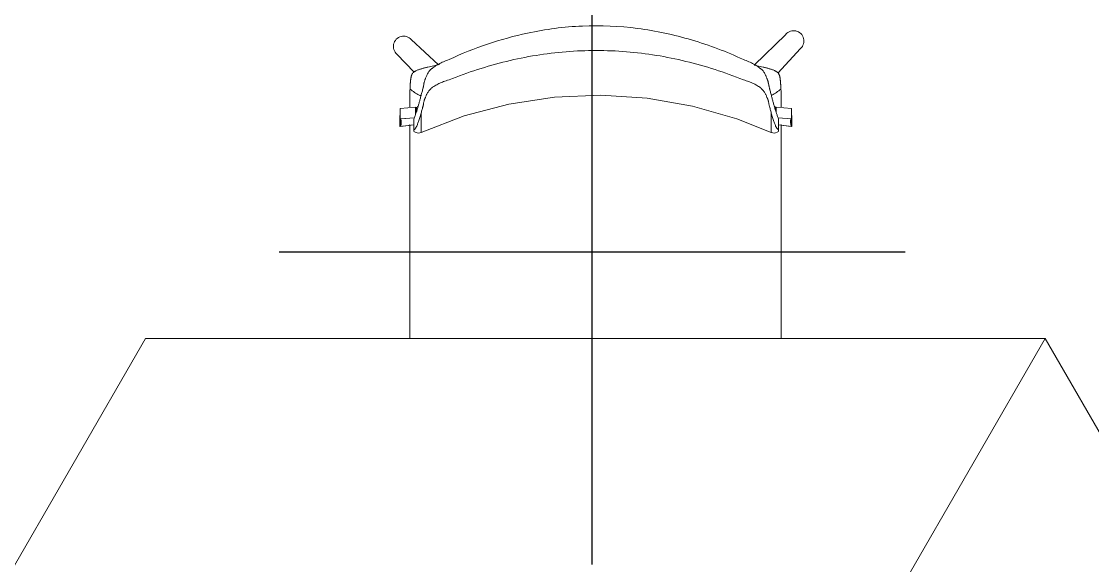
# Model space of a CAD drawing. Header units: millimetres. Extents: x 155920 to 295199, y -4084 to 97293.
# Drawn here: x 164447 to 165817, y 21687 to 22383 of the extents above; entities that cross this region are included whole.
import ezdxf

# ---------------------------------------------------------------- set-up
doc = ezdxf.new("R2010")
doc.units = ezdxf.units.MM
doc.header["$MEASUREMENT"] = 0
doc.layers.add('I-FURN', color=8, linetype='CONTINUOUS', lineweight=9)
doc.layers.add('Social Distancing', color=7, linetype='CONTINUOUS')

msp = doc.modelspace()

# ---------------------------------------------------------------- linework, layer by layer
at = {"layer": 'I-FURN'}
for p, q in [((165424.4, 22366.3), (165383.7, 22326.9)), ((164980.5, 22327.4), (164945.4, 22359.6)), ((164927.2, 22340.9), (164949.3, 22318.1)), ((165414.1, 22316.6), (165443.1, 22348.1)), ((165070.3, 22277.2), (165128.8, 22286.2)), ((165128.8, 22286.2), (165187.9, 22288.7)), ((165187.9, 22288.7), (165246.9, 22284.9)), ((165246.9, 22284.9), (165305.1, 22274.7)), ((164931.2, 22271.7), (164951.1, 22273)), ((164931.2, 22258.3), (164931.2, 22271.7)), ((164951.1, 22273), (164951.1, 22264.2)), ((164952, 22273), (164952, 22267.1)), ((165013.2, 22262), (165070.3, 22277.2)), ((165305.1, 22274.7), (165361.9, 22258.3)), ((165410.9, 22270), (165410.9, 22273)), ((165411.9, 22273), (165431.8, 22271.6)), ((165411.9, 22267.1), (165411.9, 22273)), ((165431.8, 22271.6), (165431.8, 22258.3)), ((164930.8, 22261.9), (164930.8, 22248.6)), ((164949.5, 22259.6), (164931.2, 22258.3)), ((164949.5, 22259.5), (164932.1, 22258.3)), ((164949, 22258), (164949, 22244.4)), ((164958.1, 22240.8), (165013.2, 22262)), ((165361.9, 22258.3), (165405.8, 22240.8)), ((165431.8, 22258.3), (165414.4, 22259.5)), ((165415, 22258), (165415, 22244.4)), ((165432.1, 22248.6), (165432.1, 22261.9)), ((164930.8, 22248.6), (164949, 22250.8)), ((164931.8, 22248.6), (164949, 22250.6)), ((164950.7, 22241.1), (164949, 22242.3)), ((164952.9, 22240.4), (164950.7, 22241.1)), ((164954.4, 22240.1), (164952.9, 22240.4)), ((164956.3, 22240.3), (164954.4, 22240.1)), ((164958.1, 22240.8), (164956.3, 22240.3)), ((165405.8, 22240.8), (165407.7, 22240.3)), ((165407.7, 22240.3), (165409.5, 22240.1)), ((165409.5, 22240.1), (165411, 22240.4)), ((165411, 22240.4), (165413.2, 22241.1)), ((165413.2, 22241.1), (165415, 22242.3)), ((165415, 22250.6), (165432.1, 22248.6)), ((165415, 22250.6), (165431.2, 22248.6)), ((164605.9, 21977.5), (164030.9, 20981.5)), ((165755.9, 21977.5), (164605.9, 21977.5)), ((165200.9, 21016.2), (165755.9, 21977.5)), ((165755.9, 21977.5), (165200.9, 21016.2)), ((166330.9, 20981.6), (165755.9, 21977.5))]:
    msp.add_line(p, q, dxfattribs=at)
for centre, start, end in [((164935.7, 22350.9), 41.9896, 229.6059), ((165434.4, 22357.9), 311.9662, 139.5824)]:
    msp.add_arc(centre, 13.1, start, end, dxfattribs=at)
for centre, start_param, end_param in [((164914.3, 22267.3), 2.819103, 2.902745), ((164914.3, 22254), 2.819103, 3.398599), ((164915.3, 22254), 2.819103, 3.398599), ((165447.7, 22254), 6.026179, 6.605675), ((165448.6, 22254), 6.026179, 6.605675), ((165448.6, 22267.3), 0.238848, 0.322489)]:
    msp.add_ellipse(centre, major_axis=(-17.4, 0), ratio=0.978487, start_param=start_param, end_param=end_param, dxfattribs=at)
for points, knots in [([(164993.8, 22334.1), (165009.9, 22341.6), (165042.7, 22354.8), (165099.7, 22370.6), (165164.2, 22379.1), (165235.1, 22375.9), (165292.9, 22363.4), (165337.7, 22348.3), (165359.4, 22339.1), (165370.1, 22334.1)], [-1, -1, -1, -1, -0.863636, -0.727273, -0.545455, -0.363636, -0.181818, -0.090909, 0, 0, 0, 0]), ([(165370.1, 22308.1), (165358.2, 22312.9), (165334, 22321.8), (165284.4, 22335.8), (165220.7, 22346.2), (165143.2, 22346.2), (165079.5, 22335.8), (165029.9, 22321.7), (165005.8, 22312.9), (164993.8, 22308.1)], [-1, -1, -1, -1, -0.9, -0.8, -0.6, -0.4, -0.2, -0.1, 0, 0, 0, 0]), ([(164943.9, 22296.4), (164943.9, 22297.5), (164944, 22299.1), (164944.2, 22301.1), (164944.2, 22302.2), (164944.3, 22303), (164944.3, 22303.8), (164944.4, 22304.8), (164944.5, 22306), (164944.6, 22307.2), (164944.7, 22308.1), (164944.8, 22308.6), (164944.8, 22309), (164944.9, 22309.4), (164944.9, 22309.9), (164945.1, 22310.8), (164945.3, 22312), (164945.6, 22313.4), (164946, 22314.6), (164946.7, 22315.8), (164947.6, 22317), (164948.5, 22317.9), (164949.4, 22318.6), (164950.1, 22319), (164950.8, 22319.4), (164951.8, 22319.9), (164953.1, 22320.5), (164954.8, 22321.1), (164956.5, 22321.7), (164958.3, 22322.2), (164959.9, 22322.7), (164961.4, 22323.1), (164963.1, 22323.6), (164964.9, 22324), (164967.4, 22324.6), (164971.8, 22325.6), (164975.6, 22326.5), (164977.9, 22327)], [0, 0, 0, 0, 0.0625, 0.09375, 0.109375, 0.125, 0.140625, 0.15625, 0.1875, 0.21875, 0.234375, 0.242188, 0.25, 0.257812, 0.265625, 0.28125, 0.3125, 0.34375, 0.375, 0.40625, 0.4375, 0.46875, 0.484375, 0.5, 0.515625, 0.53125, 0.5625, 0.59375, 0.625, 0.65625, 0.6875, 0.71875, 0.75, 0.78125, 0.8125, 0.875, 1, 1, 1, 1]), ([(164951.4, 22265.2), (164952.1, 22267.1), (164953.1, 22270.3), (164954.6, 22275.3), (164955.7, 22279.4), (164956.8, 22283.6), (164958, 22288.1), (164959.1, 22292.2), (164960, 22295.5), (164960.6, 22297.7), (164961, 22299.4), (164961.3, 22301.1), (164961.5, 22302.8), (164961.9, 22304.5), (164962.2, 22305.9), (164962.6, 22307), (164962.9, 22307.9), (164963.1, 22308.4), (164963.3, 22308.7), (164963.4, 22309.1), (164963.6, 22309.6), (164964, 22310.5), (164964.5, 22311.9), (164965.2, 22313.5), (164966, 22315.2), (164966.9, 22316.9), (164968, 22318.7), (164969.2, 22320.1), (164970.1, 22321.1), (164970.7, 22321.6), (164971.2, 22322), (164971.6, 22322.5), (164972.3, 22323), (164973.5, 22324), (164975.4, 22325.3), (164977.9, 22326.9), (164981.5, 22328.9), (164986.6, 22331.4), (164991.3, 22333.3), (164993.8, 22334.1)], [0, 0, 0, 0, 0.142857, 0.214286, 0.285714, 0.357143, 0.428571, 0.5, 0.535714, 0.571429, 0.589286, 0.607143, 0.642857, 0.660714, 0.678571, 0.696429, 0.705357, 0.709821, 0.714286, 0.71875, 0.723214, 0.732143, 0.75, 0.767857, 0.785714, 0.803571, 0.821429, 0.839286, 0.848214, 0.852679, 0.857143, 0.861607, 0.866071, 0.875, 0.892857, 0.910714, 0.928571, 0.964286, 1, 1, 1, 1]), ([(165370.1, 22334.1), (165372.6, 22333.3), (165377.3, 22331.4), (165382.5, 22328.9), (165386.1, 22326.9), (165388.5, 22325.3), (165390.4, 22324), (165391.6, 22323), (165392.3, 22322.5), (165392.8, 22322), (165393.2, 22321.6), (165393.8, 22321.1), (165394.8, 22320.1), (165395.9, 22318.7), (165397, 22316.9), (165398, 22315.2), (165398.7, 22313.5), (165399.4, 22311.9), (165399.9, 22310.5), (165400.3, 22309.6), (165400.5, 22309.1), (165400.6, 22308.7), (165400.8, 22308.4), (165401, 22307.9), (165401.3, 22307), (165401.7, 22305.9), (165402, 22304.5), (165402.4, 22302.8), (165402.7, 22301.1), (165403, 22299.4), (165403.3, 22298.1), (165403.6, 22296.8), (165404, 22295.1), (165404.8, 22292.2), (165405.9, 22288.1), (165407.1, 22283.6), (165408.2, 22279.4), (165409.3, 22275.3), (165410.4, 22271.6), (165411.5, 22268.1), (165412.2, 22266.1), (165412.5, 22265.2)], [0, 0, 0, 0, 0.035714, 0.071429, 0.089286, 0.107143, 0.125, 0.133929, 0.138393, 0.142857, 0.147321, 0.151786, 0.160714, 0.178571, 0.196429, 0.214286, 0.232143, 0.25, 0.267857, 0.276786, 0.28125, 0.285714, 0.290179, 0.294643, 0.303571, 0.321429, 0.339286, 0.357143, 0.392857, 0.410714, 0.428571, 0.446429, 0.464286, 0.5, 0.571429, 0.642857, 0.714286, 0.785714, 0.857143, 0.928571, 1, 1, 1, 1]), ([(165384.1, 22327), (165386.4, 22326.5), (165390.2, 22325.6), (165394.6, 22324.6), (165397.1, 22324), (165398.9, 22323.6), (165400.6, 22323.1), (165402.1, 22322.7), (165403.7, 22322.2), (165405.5, 22321.7), (165407.3, 22321.1), (165408.9, 22320.5), (165410.3, 22319.9), (165411.2, 22319.4), (165411.9, 22319), (165412.6, 22318.6), (165413.5, 22317.9), (165414.4, 22317), (165415.3, 22315.8), (165416, 22314.6), (165416.4, 22313.4), (165416.7, 22312), (165417, 22310.8), (165417.1, 22309.9), (165417.2, 22309.4), (165417.2, 22309), (165417.2, 22308.6), (165417.3, 22308.1), (165417.4, 22307.2), (165417.5, 22306), (165417.6, 22304.8), (165417.7, 22303.8), (165417.7, 22303), (165417.8, 22302.2), (165417.9, 22301.1), (165418, 22299.1), (165418.1, 22297.5), (165418.1, 22296.4)], [0, 0, 0, 0, 0.125, 0.1875, 0.21875, 0.25, 0.28125, 0.3125, 0.34375, 0.375, 0.40625, 0.4375, 0.46875, 0.484375, 0.5, 0.515625, 0.53125, 0.5625, 0.59375, 0.625, 0.65625, 0.6875, 0.71875, 0.734375, 0.742188, 0.75, 0.757812, 0.765625, 0.78125, 0.8125, 0.84375, 0.859375, 0.875, 0.890625, 0.90625, 0.9375, 1, 1, 1, 1]), ([(164943.9, 22296.4), (164945.8, 22294.8), (164949.6, 22291.9), (164954.3, 22289.1), (164957.1, 22287.8), (164957.9, 22287.4)], [0, 0, 0, 0, 0.02777778, 0.05555556, 0.06696683, 0.06696683, 0.06696683, 0.06696683]), ([(164993.8, 22308.1), (164991.3, 22307.4), (164986.7, 22305.9), (164981.6, 22303.8), (164978, 22301.9), (164975.6, 22300.5), (164973.7, 22299.3), (164972.5, 22298.4), (164971.8, 22297.9), (164971.3, 22297.6), (164970.9, 22297.2), (164970.3, 22296.6), (164969.3, 22295.7), (164968.1, 22294.3), (164966.9, 22292.6), (164966, 22290.9), (164965.1, 22289.2), (164964.4, 22287.6), (164963.9, 22286.3), (164963.5, 22285.4), (164963.3, 22284.9), (164963.1, 22284.6), (164963, 22284.2), (164962.8, 22283.8), (164962.4, 22283), (164962.1, 22282), (164961.8, 22280.8), (164961.5, 22279.3), (164961.2, 22277.9), (164961, 22276.4), (164960.7, 22275.2), (164960.4, 22274), (164959.9, 22272.4), (164959.2, 22269.6), (164958.5, 22267.3), (164958.1, 22265.7)], [0, 0, 0, 0, 0.0625, 0.125, 0.15625, 0.1875, 0.21875, 0.234375, 0.242188, 0.25, 0.257812, 0.265625, 0.28125, 0.3125, 0.34375, 0.375, 0.40625, 0.4375, 0.46875, 0.484375, 0.492188, 0.5, 0.507812, 0.515625, 0.53125, 0.5625, 0.59375, 0.625, 0.6875, 0.71875, 0.75, 0.78125, 0.8125, 0.875, 1, 1, 1, 1]), ([(165405.8, 22265.7), (165405.4, 22267.3), (165404.7, 22269.6), (165404, 22272.4), (165403.6, 22274), (165403.2, 22275.2), (165402.9, 22276.4), (165402.7, 22277.9), (165402.5, 22279.3), (165402.1, 22280.8), (165401.8, 22282), (165401.5, 22283), (165401.2, 22283.8), (165401, 22284.2), (165400.8, 22284.6), (165400.6, 22284.9), (165400.4, 22285.4), (165400, 22286.3), (165399.5, 22287.6), (165398.8, 22289.2), (165397.9, 22290.9), (165397, 22292.6), (165395.8, 22294.3), (165394.6, 22295.7), (165393.6, 22296.6), (165393, 22297.2), (165392.6, 22297.6), (165392.1, 22297.9), (165391.4, 22298.4), (165390.2, 22299.3), (165388.3, 22300.5), (165385.9, 22301.9), (165382.3, 22303.8), (165377.2, 22305.9), (165372.6, 22307.4), (165370.1, 22308.1)], [0, 0, 0, 0, 0.125, 0.1875, 0.21875, 0.25, 0.28125, 0.3125, 0.375, 0.40625, 0.4375, 0.46875, 0.484375, 0.492188, 0.5, 0.507812, 0.515625, 0.53125, 0.5625, 0.59375, 0.625, 0.65625, 0.6875, 0.71875, 0.734375, 0.742188, 0.75, 0.757812, 0.765625, 0.78125, 0.8125, 0.84375, 0.875, 0.9375, 1, 1, 1, 1]), ([(165405.5, 22288), (165405.8, 22288.2), (165408.2, 22289.4), (165412.4, 22291.9), (165416.3, 22294.8), (165418.1, 22296.4)], [0.93933321, 0.93933321, 0.93933321, 0.93933321, 0.94444444, 0.97222222, 1, 1, 1, 1]), ([(164958.1, 22241.4), (164958.1, 22241.7), (164958.1, 22242.3), (164958.1, 22244.3), (164958.1, 22248.2), (164958.1, 22255.4), (164958.1, 22262), (164958.1, 22265.7)], [0.4444444, 0.4444444, 0.4444444, 0.4444444, 0.5138889, 0.5833333, 0.7222222, 0.8611111, 1, 1, 1, 1]), ([(165405.8, 22265.7), (165405.8, 22262.7), (165405.8, 22257.3), (165405.8, 22251), (165405.8, 22246.2), (165405.8, 22243.6), (165405.8, 22242.1), (165405.8, 22241.6), (165405.8, 22241.4)], [0, 0, 0, 0, 0.1111111, 0.2222222, 0.3333333, 0.4444444, 0.5, 0.5555556, 0.5555556, 0.5555556, 0.5555556]), ([(164943.7, 21977.1), (164943.7, 21977.2), (164943.7, 21982.3), (164943.7, 21992.5), (164943.7, 22007.8), (164943.7, 22022.9), (164943.7, 22035.5), (164943.7, 22045.6), (164943.7, 22053.2), (164943.7, 22060.9), (164943.7, 22070.9), (164943.7, 22083.3), (164943.7, 22095.6), (164943.7, 22105.6), (164943.7, 22113.1), (164943.7, 22120.7), (164943.7, 22130.7), (164943.7, 22143.1), (164943.7, 22155.6), (164943.7, 22165.7), (164943.7, 22173.4), (164943.7, 22181), (164943.7, 22191.1), (164943.7, 22203.6), (164943.7, 22218.7), (164943.7, 22234.1), (164943.7, 22244.9), (164943.7, 22250.4), (164943.7, 22250.9)], [-0.7503695, -0.7503695, -0.7503695, -0.7503695, -0.75, -0.7142857, -0.6785714, -0.6428571, -0.6071429, -0.5892857, -0.5714286, -0.5535714, -0.5357143, -0.5, -0.4642857, -0.4464286, -0.4285714, -0.4107143, -0.3928571, -0.3571429, -0.3214286, -0.3035714, -0.2857143, -0.2678571, -0.25, -0.2142857, -0.1785714, -0.1428571, -0.1071429, -0.103964, -0.103964, -0.103964, -0.103964]), ([(164949, 22244.4), (164949, 22243.9), (164949, 22243), (164949, 22242.4), (164949, 22242.3), (164949, 22242.9), (164949, 22243.7), (164949, 22244)], [0, 0, 0, 0, 0.125, 0.25, 0.375, 0.5, 0.5837817, 0.5837817, 0.5837817, 0.5837817]), ([(165415, 22244), (165415, 22243.7), (165415, 22242.9), (165415, 22242.3), (165415, 22242.4), (165415, 22243), (165415, 22243.9), (165415, 22244.4)], [0.4171888, 0.4171888, 0.4171888, 0.4171888, 0.5, 0.625, 0.75, 0.875, 1, 1, 1, 1]), ([(165418.3, 22250.9), (165418.3, 22250.2), (165418.3, 22247), (165418.3, 22241.1), (165418.3, 22233.3), (165418.3, 22225.6), (165418.3, 22215.5), (165418.3, 22203.1), (165418.3, 22190.9), (165418.3, 22181), (165418.3, 22173.4), (165418.3, 22165.8), (165418.3, 22155.7), (165418.3, 22143.3), (165418.3, 22128.4), (165418.3, 22113.3), (165418.3, 22098.1), (165418.3, 22083.1), (165418.3, 22070.6), (165418.3, 22060.6), (165418.3, 22052.9), (165418.3, 22045.3), (165418.3, 22035.2), (165418.3, 22022.8), (165418.3, 22010.3), (165418.3, 22000.2), (165418.3, 21992.6), (165418.3, 21985), (165418.3, 21979.9), (165418.3, 21977.3), (165418.3, 21977.2)], [-0.8977274, -0.8977274, -0.8977274, -0.8977274, -0.8928571, -0.875, -0.8571429, -0.8392857, -0.8214286, -0.7857143, -0.75, -0.7321429, -0.7142857, -0.6964286, -0.6785714, -0.6428571, -0.6071429, -0.5714286, -0.5357143, -0.5, -0.4642857, -0.4464286, -0.4285714, -0.4107143, -0.3928571, -0.3571429, -0.3214286, -0.3035714, -0.2857143, -0.2678571, -0.25, -0.2492433, -0.2492433, -0.2492433, -0.2492433])]:
    msp.add_open_spline(points, degree=3, knots=knots, dxfattribs=at)
for points in [[(164981.6, 22327.7), (164980.4, 22327.4), (164979.1, 22327.2), (164977.9, 22327)], [(164977.9, 22327), (164979.1, 22327.2), (164980.3, 22327.4), (164981.5, 22327.6)], [(164943.7, 22292.5), (164943.7, 22293.2), (164943.8, 22294.5), (164943.8, 22295.7), (164943.9, 22296.4)], [(165418.1, 22296.4), (165418.2, 22295.7), (165418.2, 22294.5), (165418.3, 22293.2), (165418.3, 22292.5)], [(164943.7, 22273.6), (164943.7, 22280.1), (164943.7, 22286.4), (164943.7, 22292.5)], [(165418.3, 22292.5), (165418.3, 22286.4), (165418.3, 22280.1), (165418.3, 22273.6)], [(164954.3, 22274.6), (164953.9, 22274.3), (164953.5, 22274.1), (164953.1, 22273.8)], [(165410.8, 22273.8), (165410.4, 22274.1), (165410, 22274.3), (165409.6, 22274.6)], [(164958.1, 22265.7), (164957.5, 22263.7), (164956.4, 22259.9), (164954.8, 22254.9), (164953.3, 22250.7), (164951.8, 22247.4), (164950.3, 22245.3), (164949.4, 22244.6), (164949, 22244.4)], [(164949, 22258), (164949.3, 22259.1), (164950.2, 22261.4), (164951, 22263.9), (164951.4, 22265.2)], [(165415, 22244.4), (165414.5, 22244.6), (165413.6, 22245.3), (165412.1, 22247.4), (165410.6, 22250.7), (165409.1, 22254.9), (165407.5, 22259.9), (165406.4, 22263.7), (165405.8, 22265.7)], [(165412.5, 22265.2), (165412.9, 22263.9), (165413.8, 22261.4), (165414.6, 22259.1), (165415, 22258)]]:
    msp.add_open_spline(points, degree=3, dxfattribs=at)
at = {"layer": 'Social Distancing'}
for p, q in [((165176.8, 21688.2), (165176.8, 22488.2)), ((165176.8, 21688.2), (165176.8, 22488.2)), ((164776.8, 22088.2), (165576.8, 22088.2)), ((164776.8, 22088.2), (165576.8, 22088.2))]:
    msp.add_line(p, q, dxfattribs=at)
msp.add_circle((165176.8, 22088.2), 1000, dxfattribs=at)
msp.add_circle((165176.8, 22088.2), 1000, dxfattribs=at)

doc.saveas('drawing.dxf')
